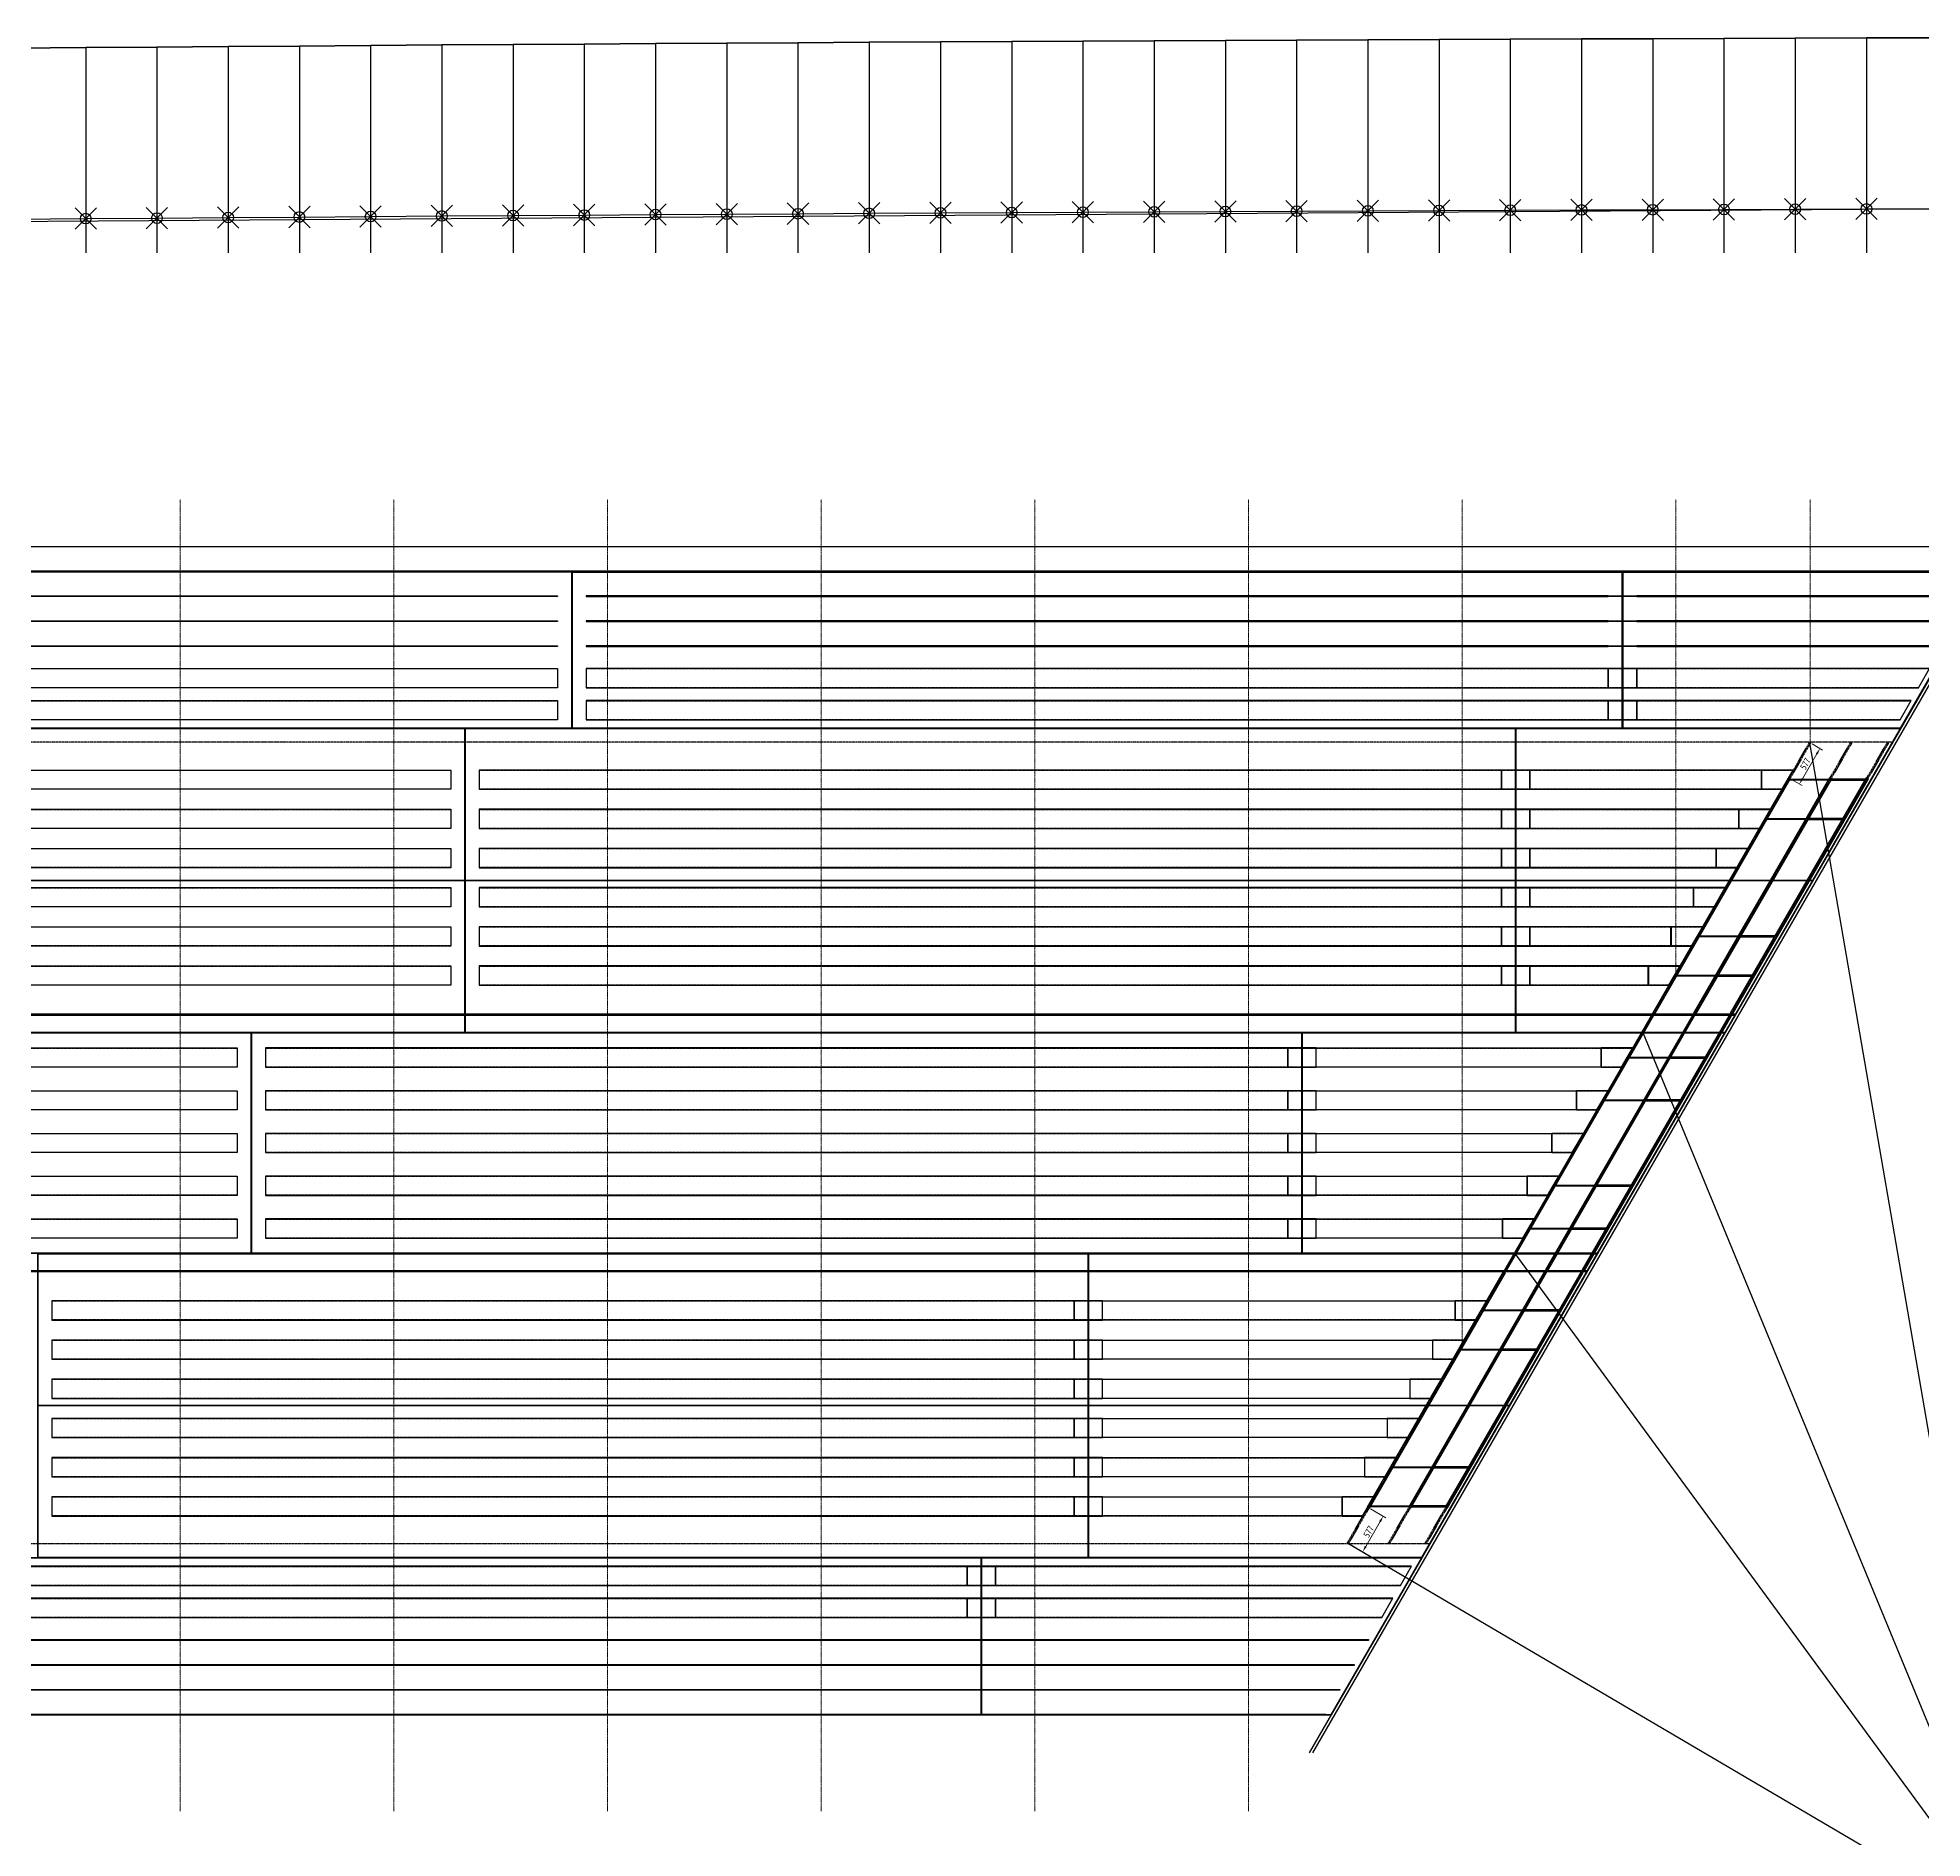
# Model space of a CAD drawing. Extents: x -158665 to 747974, y -1078007 to -307893.
# Drawn here: x 203202 to 229661, y -580287 to -555014 of the extents above; entities that cross this region are included whole.
import ezdxf

# ---------------------------------------------------------------- set-up
doc = ezdxf.new("R2010")
doc.units = 0
doc.header["$LTSCALE"] = 0.02
doc.header["$MEASUREMENT"] = 0
doc.header["$PDMODE"] = 35
doc.header["$PDSIZE"] = 150
for name, pattern in [('CENTER', [2, 1.25, -0.25, 0.25, -0.25]), ('DASHED', [19.05, 12.7, -6.35]), ('DASHED2', [9.525, 6.35, -3.175]), ('PHANTOM', [63.5, 31.75, -6.35, 6.35, -6.35, 6.35, -6.35])]:
    doc.linetypes.add(name, pattern=pattern)
doc.layers.get('0').update_dxf_attribs({"linetype": 'CONTINUOUS'})
doc.layers.get('Defpoints').update_dxf_attribs({"linetype": 'CONTINUOUS'})
doc.layers.add('1', color=1, linetype='CONTINUOUS')
doc.layers.add('横隔板开孔', color=7, linetype='CONTINUOUS')
for name, color, linetype, lineweight in [('1图框轮廓', 7, 'CONTINUOUS', 35), ('3中心线层', 1, 'CENTER', 13), ('4虚线层', 3, 'DASHED', 15)]:
    doc.layers.add(name, color=color, linetype=linetype, lineweight=lineweight)
doc.styles.add('仿宋', font='仿宋_GB2312_1.ttf', dxfattribs={"width": 0.7})
doc.dimstyles.new('样式-35', dxfattribs={"dimscale": 35, "dimtxt": 2.7, "dimasz": 2.5, "dimexe": 1.25, "dimexo": 0.625, "dimtad": 1, "dimdec": 0, "dimdsep": 46, "dimtxsty": '仿宋', "dimcen": 2.5, "dimclrd": 3, "dimclre": 3, "dimclrt": 4, "dimazin": 0, "dimtfac": 1, "dimtdec": 0, "dimtmove": 0, "dimatfit": 3, "dimfxl": 1.25, "dimlwd": 13, "dimlwe": 13, "dimarcsym": 0})

# ---------------------------------------------------------------- blocks, each defined once
blk = doc.blocks.new('*D186')
at = {"color": 3, "lineweight": 13, "ltscale": 3}
for p, q in [((221915, -575664), (222130, -575788)), ((221626, -576164), (221841, -576288))]:
    blk.add_line(p, q, dxfattribs=at)
at = {"color": 3, "linetype": 'ByBlock', "lineweight": 13, "ltscale": 3}
blk.add_line((222048, -575842), (221847, -576191), dxfattribs=at)
at = {"color": 3, "ltscale": 3}
for points in [[(222035, -575835), (222061, -575850), (222092, -575767)], [(221834, -576183), (221859, -576198), (221803, -576267)]]:
    blk.add_solid(points, dxfattribs=at)
at = {"layer": 'Defpoints', "color": 0, "ltscale": 3}
for p in [(221896, -575653), (221607, -576154), (221803, -576267)]:
    blk.add_point(p, dxfattribs=at)
at = {"color": 4, "ltscale": 3, "insert": (221887, -575982), "char_height": 94.5, "attachment_point": 5, "rotation": 59.9996, "style": '仿宋'}
blk.add_mtext('577', dxfattribs=at)
blk = doc.blocks.new('*D187')
at = {"color": 3, "linetype": 'ByBlock', "lineweight": 13, "ltscale": 3}
blk.add_line((227978, -565415), (228179, -565066), dxfattribs=at)
at = {"color": 3, "lineweight": 13, "ltscale": 3}
for p, q in [((228114, -564927), (228261, -565012)), ((227825, -565427), (227972, -565512))]:
    blk.add_line(p, q, dxfattribs=at)
at = {"color": 3, "ltscale": 3}
for points in [[(228167, -565059), (228192, -565074), (228223, -564991)], [(227966, -565407), (227991, -565422), (227934, -565491)]]:
    blk.add_solid(points, dxfattribs=at)
at = {"layer": 'Defpoints', "color": 0, "ltscale": 3}
for p in [(228095, -564917), (228223, -564991), (227806, -565416)]:
    blk.add_point(p, dxfattribs=at)
at = {"color": 4, "ltscale": 3, "insert": (228019, -565206), "char_height": 94.5, "attachment_point": 5, "rotation": 59.9996, "style": '仿宋'}
blk.add_mtext('577', dxfattribs=at)

msp = doc.modelspace()

# ---------------------------------------------------------------- linework, layer by layer
at = {"color": 6, "ltscale": 3}
for p, q in [((134876.2, -562153.5), (230875.9, -562153.5)), ((230829.7, -562153.5), (221054, -579085.6))]:
    msp.add_line(p, q, dxfattribs=at)
at = {"color": 7, "ltscale": 3}
msp.add_line((230875.9, -562153.5), (221100.2, -579085.6), dxfattribs=at)
at = {"color": 7, "linetype": 'PHANTOM', "ltscale": 10}
for p, q in [((229242, -564903.5), (132411, -564903.5)), ((227033.6, -568728.5), (128906.7, -568728.5)), ((224955.2, -572328.5), (125608.5, -572328.5)), ((222746.8, -576153.5), (122104.2, -576153.5))]:
    msp.add_line(p, q, dxfattribs=at)
at = {"color": 200, "ltscale": 10}
for p, q in [((227033.6, -568720.5), (128906.7, -568720.5)), ((227033.6, -568736.5), (128906.7, -568736.5)), ((224955.2, -572320.5), (125608.5, -572320.5)), ((224955.2, -572336.5), (125608.5, -572336.5))]:
    msp.add_line(p, q, dxfattribs=at)
at = {"color": 1, "ltscale": 3}
for p, q in [((225721.4, -568975.5), (225751.4, -568975.5)), ((225721.4, -568978.5), (225751.4, -568978.5)), ((223928.1, -572078.5), (223958.1, -572078.5)), ((223928.1, -572081.5), (223958.1, -572081.5))]:
    msp.add_line(p, q, dxfattribs=at)
at = {"color": 7, "ltscale": 3}
for points in [[(229875.9, -555014.1), (228875.9, -555017.5), (227875.9, -555021), (226875.9, -555024.6), (225875.9, -555028.2), (224875.9, -555032), (223875.9, -555035.8), (222875.9, -555039.9), (221875.9, -555044), (220875.9, -555048.4), (219875.9, -555052.9), (218875.9, -555057.6), (217875.9, -555062.5), (216875.9, -555067.6), (215875.9, -555072.9), (214875.9, -555078.5), (213875.9, -555084.2), (212875.9, -555090.2), (211875.9, -555096.4), (210875.9, -555102.9), (209875.9, -555109.5), (208875.8, -555116.4), (207875.9, -555123.5), (206875.9, -555130.8), (205875.9, -555138.3), (204875.9, -555146), (203875.9, -555153.8), (202875.9, -555161.8)], [(202875.9, -557561.8), (203875.9, -557553.8), (204875.9, -557546), (205875.9, -557538.3), (206875.9, -557530.8), (207875.9, -557523.5), (208875.8, -557516.4), (209875.9, -557509.5), (210875.9, -557502.9), (211875.9, -557496.4), (212875.9, -557490.2), (213875.9, -557484.2), (214875.9, -557478.5), (215875.9, -557472.9), (216875.9, -557467.6), (217875.9, -557462.5), (218875.9, -557457.6), (219875.9, -557452.9), (220875.9, -557448.4), (221875.9, -557444), (222875.9, -557439.9), (223875.9, -557435.8), (224875.9, -557432), (225875.9, -557428.2), (226875.9, -557424.6), (227875.9, -557421), (228875.9, -557417.5), (229875.9, -557414.1)], [(225898.7, -568720.5), (225876.2, -568707.5), (227783.8, -565403.5), (227806.3, -565416.5), (225898.7, -568720.5)], [(226475.9, -568720.5), (226453.4, -568707.5), (228361, -565403.5), (228383.5, -565416.5), (226475.9, -568720.5)], [(226992.1, -568720.5), (226969.6, -568707.5), (228877.1, -565403.5), (228899.7, -565416.5), (226992.1, -568720.5)], [(223820.2, -572320.5), (223797.7, -572307.5), (225859.4, -568736.5), (225881.9, -568749.5), (223820.2, -572320.5)], [(224397.4, -572320.5), (224374.9, -572307.5), (226436.7, -568736.5), (226459.2, -568749.5), (224397.4, -572320.5)], [(224913.6, -572320.5), (224891.1, -572307.5), (226952.8, -568736.5), (226975.3, -568749.5), (224913.6, -572320.5)], [(221895.8, -575653.5), (221873.3, -575640.5), (223780.9, -572336.5), (223803.4, -572349.5), (221895.8, -575653.5)], [(222473.1, -575653.5), (222450.6, -575640.5), (224358.2, -572336.5), (224380.7, -572349.5), (222473.1, -575653.5)], [(222989.2, -575653.5), (222966.7, -575640.5), (224874.3, -572336.5), (224896.8, -572349.5), (222989.2, -575653.5)]]:
    msp.add_lwpolyline(points, dxfattribs=at)
for points in [[(225651.9, -562859.5), (225251.9, -562859.5), (225251.9, -562847.5), (225651.9, -562847.5)], [(225651.9, -563209.5), (225251.9, -563209.5), (225251.9, -563197.5), (225651.9, -563197.5)], [(225651.9, -563559.5), (225251.9, -563559.5), (225251.9, -563547.5), (225651.9, -563547.5)], [(216650.5, -577509.5), (216250.5, -577509.5), (216250.5, -577497.5), (216650.5, -577497.5)], [(216650.5, -577859.5), (216250.5, -577859.5), (216250.5, -577847.5), (216650.5, -577847.5)], [(216650.5, -578209.5), (216250.5, -578209.5), (216250.5, -578197.5), (216650.5, -578197.5)]]:
    msp.add_lwpolyline(points, close=True)
at = {"color": 2}
for points in [[(210501.8, -564138.5), (195651.9, -564138.5), (195651.9, -563868.5), (210501.8, -563868.5)], [(210901.8, -564138.5), (225251.9, -564138.5), (225251.9, -563868.5), (210901.8, -563868.5)], [(225251.9, -564138.5), (225651.9, -564138.5), (225651.9, -563868.5), (225251.9, -563868.5)], [(225651.9, -564138.5), (229607.4, -564138.5), (229763.3, -563868.5), (225651.9, -563868.5)], [(210501.8, -564588.5), (195651.9, -564588.5), (195651.9, -564318.5), (210501.8, -564318.5)], [(210901.8, -564588.5), (225251.9, -564588.5), (225251.9, -564318.5), (210901.8, -564318.5)], [(225251.9, -564588.5), (225651.9, -564588.5), (225651.9, -564318.5), (225251.9, -564318.5)], [(225651.9, -564588.5), (229347.6, -564588.5), (229503.5, -564318.5), (225651.9, -564318.5)], [(209001.8, -565563.5), (194652, -565563.5), (194652, -565293.5), (209001.8, -565293.5)], [(209401.8, -565563.5), (223752, -565563.5), (223752, -565293.5), (209401.8, -565293.5)], [(223752, -565563.5), (224152, -565563.5), (224152, -565293.5), (223752, -565293.5)], [(224152, -565563.5), (227400.6, -565563.5), (227400.6, -565293.5), (224152, -565293.5)], [(227402.6, -565563.5), (227691.3, -565563.5), (227847.2, -565293.5), (227402.6, -565293.5)], [(209001.8, -566113.5), (194652, -566113.5), (194652, -565843.5), (209001.8, -565843.5)], [(209401.8, -566113.5), (223752, -566113.5), (223752, -565843.5), (209401.8, -565843.5)], [(223752, -566113.5), (224152, -566113.5), (224152, -565843.5), (223752, -565843.5)], [(224152, -566113.5), (227083, -566113.5), (227083, -565843.5), (224152, -565843.5)], [(227085, -566113.5), (227373.8, -566113.5), (227529.7, -565843.5), (227085, -565843.5)], [(209001.8, -566663.5), (194652, -566663.5), (194652, -566393.5), (209001.8, -566393.5)], [(209401.8, -566663.5), (223752, -566663.5), (223752, -566393.5), (209401.8, -566393.5)], [(223752, -566663.5), (224152, -566663.5), (224152, -566393.5), (223752, -566393.5)], [(224152, -566663.5), (226765.5, -566663.5), (226765.5, -566393.5), (224152, -566393.5)], [(226767.5, -566663.5), (227056.2, -566663.5), (227212.1, -566393.5), (226767.5, -566393.5)], [(209001.8, -567213.5), (194652, -567213.5), (194652, -566943.5), (209001.8, -566943.5)], [(209401.8, -567213.5), (223752, -567213.5), (223752, -566943.5), (209401.8, -566943.5)], [(223752, -567213.5), (224152, -567213.5), (224152, -566943.5), (223752, -566943.5)], [(224152, -567213.5), (226448, -567213.5), (226448, -566943.5), (224152, -566943.5)], [(226450, -567213.5), (226738.7, -567213.5), (226894.6, -566943.5), (226450, -566943.5)], [(209001.8, -567763.5), (194652, -567763.5), (194652, -567493.5), (209001.8, -567493.5)], [(209401.8, -567763.5), (223752, -567763.5), (223752, -567493.5), (209401.8, -567493.5)], [(223752, -567763.5), (224152, -567763.5), (224152, -567493.5), (223752, -567493.5)], [(224152, -567763.5), (226130.4, -567763.5), (226130.4, -567493.5), (224152, -567493.5)], [(226132.4, -567763.5), (226421.2, -567763.5), (226577, -567493.5), (226132.4, -567493.5)], [(209001.8, -568313.5), (194652, -568313.5), (194652, -568043.5), (209001.8, -568043.5)], [(209401.8, -568313.5), (223752, -568313.5), (223752, -568043.5), (209401.8, -568043.5)], [(223752, -568313.5), (224152, -568313.5), (224152, -568043.5), (223752, -568043.5)], [(224152, -568313.5), (225812.8, -568313.5), (225812.8, -568043.5), (224152, -568043.5)], [(225814.8, -568313.5), (226103.6, -568313.5), (226259.5, -568043.5), (225814.8, -568043.5)], [(206001.8, -569463.5), (191651.8, -569463.5), (191651.8, -569193.5), (206001.8, -569193.5)], [(206401.8, -569463.5), (220751.8, -569463.5), (220751.8, -569193.5), (206401.8, -569193.5)], [(220751.8, -569463.5), (221151.8, -569463.5), (221151.8, -569193.5), (220751.8, -569193.5)], [(225148.9, -569463.5), (221151.8, -569463.5), (221151.8, -569193.5), (225148.9, -569193.5)], [(225150.9, -569463.5), (225439.7, -569463.5), (225595.5, -569193.5), (225150.9, -569193.5)], [(206001.8, -570063.5), (191651.8, -570063.5), (191651.8, -569793.5), (206001.8, -569793.5)], [(206401.8, -570063.5), (220751.8, -570063.5), (220751.8, -569793.5), (206401.8, -569793.5)], [(220751.8, -570063.5), (221151.8, -570063.5), (221151.8, -569793.5), (220751.8, -569793.5)], [(224802.5, -570063.5), (221151.8, -570063.5), (221151.8, -569793.5), (224802.5, -569793.5)], [(224804.5, -570063.5), (225093.2, -570063.5), (225249.1, -569793.5), (224804.5, -569793.5)], [(206001.8, -570663.5), (191651.8, -570663.5), (191651.8, -570393.5), (206001.8, -570393.5)], [(206401.8, -570663.5), (220751.8, -570663.5), (220751.8, -570393.5), (206401.8, -570393.5)], [(220751.8, -570663.5), (221151.8, -570663.5), (221151.8, -570393.5), (220751.8, -570393.5)], [(224456, -570663.5), (221151.8, -570663.5), (221151.8, -570393.5), (224456, -570393.5)], [(224458, -570663.5), (224746.8, -570663.5), (224902.7, -570393.5), (224458, -570393.5)], [(206001.8, -571263.5), (191651.8, -571263.5), (191651.8, -570993.5), (206001.8, -570993.5)], [(206401.8, -571263.5), (220751.8, -571263.5), (220751.8, -570993.5), (206401.8, -570993.5)], [(220751.8, -571263.5), (221151.8, -571263.5), (221151.8, -570993.5), (220751.8, -570993.5)], [(224109.7, -571263.5), (221151.8, -571263.5), (221151.8, -570993.5), (224109.7, -570993.5)], [(224111.7, -571263.5), (224400.4, -571263.5), (224556.3, -570993.5), (224111.7, -570993.5)], [(206001.8, -571863.5), (191651.8, -571863.5), (191651.8, -571593.5), (206001.8, -571593.5)], [(206401.8, -571863.5), (220751.8, -571863.5), (220751.8, -571593.5), (206401.8, -571593.5)], [(220751.8, -571863.5), (221151.8, -571863.5), (221151.8, -571593.5), (220751.8, -571593.5)], [(223763.2, -571863.5), (221151.8, -571863.5), (221151.8, -571593.5), (223763.2, -571593.5)], [(223765.2, -571863.5), (224054, -571863.5), (224209.8, -571593.5), (223765.2, -571593.5)], [(203401.8, -573013.5), (217751.5, -573013.5), (217751.5, -572743.5), (203401.8, -572743.5)], [(217751.5, -573013.5), (218151.5, -573013.5), (218151.5, -572743.5), (217751.5, -572743.5)], [(223099.3, -573013.5), (218151.5, -573013.5), (218151.5, -572743.5), (223099.3, -572743.5)], [(223101.3, -573013.5), (223390, -573013.5), (223545.9, -572743.5), (223101.3, -572743.5)], [(203401.7, -573563.5), (217751.4, -573563.5), (217751.4, -573293.5), (203401.7, -573293.5)], [(217751.6, -573563.5), (218151.6, -573563.5), (218151.6, -573293.5), (217751.6, -573293.5)], [(222781.7, -573563.5), (218151.6, -573563.5), (218151.6, -573293.5), (222781.7, -573293.5)], [(222783.7, -573563.5), (223072.4, -573563.5), (223228.3, -573293.5), (222783.7, -573293.5)], [(203401.8, -574113.5), (217751.5, -574113.5), (217751.5, -573843.5), (203401.8, -573843.5)], [(217751.6, -574113.5), (218151.6, -574113.5), (218151.6, -573843.5), (217751.6, -573843.5)], [(222464.2, -574113.5), (218151.6, -574113.5), (218151.6, -573843.5), (222464.2, -573843.5)], [(222466.2, -574113.5), (222754.9, -574113.5), (222910.8, -573843.5), (222466.2, -573843.5)], [(203401.7, -574663.5), (217751.4, -574663.5), (217751.4, -574393.5), (203401.7, -574393.5)], [(217751.6, -574663.5), (218151.6, -574663.5), (218151.6, -574393.5), (217751.6, -574393.5)], [(222146.7, -574663.5), (218151.6, -574663.5), (218151.6, -574393.5), (222146.7, -574393.5)], [(222148.7, -574663.5), (222437.4, -574663.5), (222593.3, -574393.5), (222148.7, -574393.5)], [(203401.7, -575213.5), (217751.5, -575213.5), (217751.5, -574943.5), (203401.7, -574943.5)], [(217751.6, -575213.5), (218151.6, -575213.5), (218151.6, -574943.5), (217751.6, -574943.5)], [(221829.2, -575213.5), (218151.6, -575213.5), (218151.6, -574943.5), (221829.2, -574943.5)], [(221831.2, -575213.5), (222119.9, -575213.5), (222275.8, -574943.5), (221831.2, -574943.5)], [(203401.7, -575763.5), (217751.5, -575763.5), (217751.5, -575493.5), (203401.7, -575493.5)], [(217751.6, -575763.5), (218151.6, -575763.5), (218151.6, -575493.5), (217751.6, -575493.5)], [(221511.5, -575763.5), (218151.6, -575763.5), (218151.6, -575493.5), (221511.5, -575493.5)], [(221513.5, -575763.5), (221802.2, -575763.5), (221958.1, -575493.5), (221513.5, -575493.5)], [(201901.8, -576738.5), (216250.5, -576738.5), (216250.5, -576468.5), (201901.8, -576468.5)], [(216250.5, -576738.5), (216650.5, -576738.5), (216650.5, -576468.5), (216250.5, -576468.5)], [(216650.5, -576738.5), (222332.8, -576738.5), (222488.7, -576468.5), (216650.5, -576468.5)], [(201901.8, -577188.5), (216250.5, -577188.5), (216250.5, -576918.5), (201901.8, -576918.5)], [(216250.5, -577188.5), (216650.5, -577188.5), (216650.5, -576918.5), (216250.5, -576918.5)], [(216650.5, -577188.5), (222073, -577188.5), (222228.9, -576918.5), (216650.5, -576918.5)]]:
    msp.add_lwpolyline(points, close=True, dxfattribs=at)
at = {"layer": '1', "color": 8}
for p, q in [((210875.9, -555102.9), (210875.9, -558033.1)), ((211875.9, -555096.4), (211875.9, -558033.1)), ((212875.9, -555090.2), (212875.9, -558033.1)), ((213875.9, -555084.2), (213875.9, -558033.1)), ((214875.9, -555078.5), (214875.9, -558033.1)), ((215875.9, -555072.9), (215875.9, -558033.1)), ((216875.9, -555067.6), (216875.9, -558033.1)), ((218875.9, -555057.6), (218875.9, -558033.1)), ((219875.9, -555052.9), (219875.9, -558033.1)), ((220875.9, -555048.4), (220875.9, -558033.1)), ((221875.9, -555044), (221875.9, -558033.1)), ((222875.9, -555039.9), (222875.9, -558033.1)), ((223875.9, -555035.8), (223875.9, -558033.1)), ((224875.9, -555032), (224875.9, -558033.1)), ((225875.9, -555028.2), (225875.9, -558033.1)), ((226875.9, -555024.6), (226875.9, -558033.1)), ((227875.9, -555021), (227875.9, -558033.1)), ((228875.9, -555017.5), (228875.9, -558033.1)), ((203875.9, -555153.8), (203875.9, -558033.1)), ((204875.9, -555146), (204875.9, -558033.1)), ((205875.9, -555138.3), (205875.9, -558033.1)), ((206875.9, -555130.8), (206875.9, -558033.1)), ((207875.9, -555123.5), (207875.9, -558033.1)), ((208875.9, -555116.4), (208875.9, -558033.1)), ((209875.9, -555109.5), (209875.9, -558033.1))]:
    msp.add_line(p, q, dxfattribs=at)
at = {"layer": '1', "color": 3}
msp.add_line((217875.9, -555062.5), (217875.9, -558033.1), dxfattribs=at)
at = {"layer": '1'}
msp.add_line((134875.9, -558033.1), (234875.9, -557383.1), dxfattribs=at)
at = {"layer": '1', "color": 181}
for points in [[(202875.9, -555161.8), (203875.9, -555153.8), (204875.9, -555146), (205875.9, -555138.3), (206875.9, -555130.8), (207875.9, -555123.5), (208875.8, -555116.4), (209875.9, -555109.5), (210875.9, -555102.9), (211875.9, -555096.4), (212875.9, -555090.2), (213875.9, -555084.2), (214875.9, -555078.5), (215875.9, -555072.9), (216875.9, -555067.6), (217875.9, -555062.5), (218875.9, -555057.6), (219875.9, -555052.9), (220875.9, -555048.4), (221875.9, -555044), (222875.9, -555039.9), (223875.9, -555035.8), (224875.9, -555032), (225875.9, -555028.2), (226875.9, -555024.6), (227875.9, -555021), (228875.9, -555017.5), (229875.9, -555014.1)], [(202875.9, -557561.8), (203875.9, -557553.8), (204875.9, -557546), (205875.9, -557538.3), (206875.9, -557530.8), (207875.9, -557523.5), (208875.8, -557516.4), (209875.9, -557509.5), (210875.9, -557502.9), (211875.9, -557496.4), (212875.9, -557490.2), (213875.9, -557484.2), (214875.9, -557478.5), (215875.9, -557472.9), (216875.9, -557467.6), (217875.9, -557462.5), (218875.9, -557457.6), (219875.9, -557452.9), (220875.9, -557448.4), (221875.9, -557444), (222875.9, -557439.9), (223875.9, -557435.8), (224875.9, -557432), (225875.9, -557428.2), (226875.9, -557424.6), (227875.9, -557421), (228875.9, -557417.5), (229875.9, -557414.1)]]:
    msp.add_lwpolyline(points, dxfattribs=at)
at = {"layer": '1', "color": 4}
for points in [[(195451.9, -562513.5), (195451.9, -562503.5), (210701.8, -562503.5), (210701.8, -562513.5)], [(225451.9, -562513.5), (225451.9, -562503.5), (210701.8, -562503.5), (210701.8, -562513.5)], [(230545.6, -562513.5), (230545.6, -562503.5), (225451.9, -562503.5), (225451.9, -562513.5)], [(210501.8, -562847.5), (210501.8, -562859.5), (195651.9, -562859.5), (195651.9, -562847.5)], [(210901.8, -562847.5), (210901.8, -562859.5), (225251.9, -562859.5), (225251.9, -562847.5)], [(225651.9, -562847.5), (225651.9, -562859.5), (230345.9, -562859.5), (230345.9, -562847.5)], [(210501.8, -563197.5), (210501.8, -563209.5), (195651.9, -563209.5), (195651.9, -563197.5)], [(210901.8, -563197.5), (210901.8, -563209.5), (225251.9, -563209.5), (225251.9, -563197.5)], [(225651.9, -563197.5), (225651.9, -563209.5), (230143.8, -563209.5), (230143.8, -563197.5)], [(210501.8, -563547.5), (210501.8, -563559.5), (195651.9, -563559.5), (195651.9, -563547.5)], [(210901.8, -563547.5), (210901.8, -563559.5), (225251.9, -563559.5), (225251.9, -563547.5)], [(225651.9, -563547.5), (225651.9, -563559.5), (229941.7, -563559.5), (229941.7, -563547.5)], [(228342.5, -565421.5), (228342.5, -565435.5), (227803.3, -565435.5), (227803.3, -565421.5)], [(228380.6, -565421.5), (228380.6, -565435.5), (228858.6, -565435.5), (228858.6, -565421.5)], [(228024.9, -565971.5), (228024.9, -565985.5), (227485.8, -565985.5), (227485.8, -565971.5)], [(228063, -565971.5), (228063, -565985.5), (228541.1, -565985.5), (228541.1, -565971.5)], [(227072.3, -567621.5), (227072.3, -567635.5), (226533.1, -567635.5), (226533.1, -567621.5)], [(227110.4, -567621.5), (227110.4, -567635.5), (227588.4, -567635.5), (227588.4, -567621.5)], [(226754.7, -568171.5), (226754.7, -568185.5), (226215.6, -568185.5), (226215.6, -568171.5)], [(226792.8, -568171.5), (226792.8, -568185.5), (227270.9, -568185.5), (227270.9, -568171.5)], [(226090.8, -569321.5), (226090.8, -569335.5), (225551.6, -569335.5), (225551.6, -569321.5)], [(226128.9, -569321.5), (226128.9, -569335.5), (226606.9, -569335.5), (226606.9, -569321.5)], [(225744.3, -569921.5), (225744.3, -569935.5), (225205.2, -569935.5), (225205.2, -569921.5)], [(225782.4, -569921.5), (225782.4, -569935.5), (226260.5, -569935.5), (226260.5, -569921.5)], [(225051.5, -571121.5), (225051.5, -571135.5), (224512.4, -571135.5), (224512.4, -571121.5)], [(225089.6, -571121.5), (225089.6, -571135.5), (225567.7, -571135.5), (225567.7, -571121.5)], [(224705.1, -571721.5), (224705.1, -571735.5), (224166, -571735.5), (224166, -571721.5)], [(224743.2, -571721.5), (224743.2, -571735.5), (225221.2, -571735.5), (225221.2, -571721.5)], [(224041.1, -572871.5), (224041.1, -572885.5), (223502, -572885.5), (223502, -572871.5)], [(224079.2, -572871.5), (224079.2, -572885.5), (224557.3, -572885.5), (224557.3, -572871.5)], [(223723.6, -573421.5), (223723.6, -573435.5), (223184.4, -573435.5), (223184.4, -573421.5)], [(223761.7, -573421.5), (223761.7, -573435.5), (224239.7, -573435.5), (224239.7, -573421.5)], [(222770.9, -575071.5), (222770.9, -575085.5), (222231.8, -575085.5), (222231.8, -575071.5)], [(222809, -575071.5), (222809, -575085.5), (223287.1, -575085.5), (223287.1, -575071.5)], [(222453.4, -575621.5), (222453.4, -575635.5), (221914.3, -575635.5), (221914.3, -575621.5)], [(222491.5, -575621.5), (222491.5, -575635.5), (222969.5, -575635.5), (222969.5, -575621.5)], [(216250.5, -577497.5), (216250.5, -577509.5), (201901.8, -577509.5), (201901.8, -577497.5)], [(221887.7, -577497.5), (221887.7, -577509.5), (216650.5, -577509.5), (216650.5, -577497.5)], [(201901.8, -577859.5), (201901.8, -577847.5), (216250.5, -577847.5), (216250.5, -577859.5)], [(216650.5, -577859.5), (216650.5, -577847.5), (221685.6, -577847.5), (221685.6, -577859.5)], [(216250.5, -578197.5), (216250.5, -578209.5), (201901.8, -578209.5), (201901.8, -578197.5)], [(221483.6, -578197.5), (221483.6, -578209.5), (216650.5, -578209.5), (216650.5, -578197.5)], [(216450.5, -578543.5), (216450.5, -578553.5), (201701.8, -578553.5), (201701.8, -578543.5)], [(221284.9, -578543.5), (221284.9, -578553.5), (216450.5, -578553.5), (216450.5, -578543.5)]]:
    msp.add_lwpolyline(points, close=True, dxfattribs=at)
at = {"layer": '1', "color": 25}
for p in [(203875.9, -557553.8), (204875.9, -557546), (205875.9, -557538.3), (206875.9, -557530.8), (207875.9, -557523.5), (208875.8, -557516.4), (209875.9, -557509.5), (210875.9, -557502.9), (211875.9, -557496.4), (212875.9, -557490.2), (213875.9, -557484.2), (214875.9, -557478.5), (215875.9, -557472.9), (216875.9, -557467.6), (217875.9, -557462.5), (218875.9, -557457.6), (219875.9, -557452.9), (220875.9, -557448.4), (221875.9, -557444), (222875.9, -557439.9), (223875.9, -557435.8), (224875.9, -557432), (225875.9, -557428.2), (226875.9, -557424.6), (227875.9, -557421), (228875.9, -557417.5)]:
    msp.add_point(p, dxfattribs=at)
at = {"layer": '1图框轮廓', "color": 1}
for points in [[(210698.8, -564705.5), (195454.9, -564705.5), (195454.9, -562503.5), (210698.8, -562503.5)], [(210704.8, -562503.5), (225448.9, -562503.5), (225448.9, -564705.5), (210704.8, -564705.5)], [(225454.9, -564705.5), (229356.3, -564705.5), (230627.6, -562503.5), (225454.9, -562503.5)], [(209198.8, -566843.5), (194455, -566843.5), (194455, -564711.5), (209198.8, -564711.5)], [(223949, -564711.5), (209204.8, -564711.5), (209204.8, -566843.5), (223949, -566843.5)], [(229352.8, -564711.5), (223955, -564711.5), (223955, -566843.5), (228121.9, -566843.5)], [(209198.8, -566843.5), (194455, -566843.5), (194455, -568975.5), (209198.8, -568975.5)], [(223949, -568975.5), (209204.8, -568975.5), (209204.8, -566843.5), (223949, -566843.5)], [(223955, -568975.5), (226891, -568975.5), (228121.9, -566843.5), (223955, -566843.5)], [(191454.8, -572075.5), (206198.8, -572075.5), (206198.8, -568981.5), (191454.8, -568981.5)], [(206204.8, -568981.5), (220948.8, -568981.5), (220948.8, -572075.5), (206204.8, -572075.5)], [(220954.8, -572075.5), (225101.2, -572075.5), (226887.6, -568981.5), (220954.8, -568981.5)], [(217948.5, -574213.5), (203204.8, -574213.5), (203204.8, -572081.5), (217948.5, -572081.5)], [(225097.8, -572081.5), (217954.5, -572081.5), (217954.5, -574213.5), (223866.9, -574213.5)], [(217948.5, -574213.5), (203204.8, -574213.5), (203204.8, -576345.5), (217948.5, -576345.5)], [(223866.9, -574213.5), (217954.5, -574213.5), (217954.5, -576345.5), (222635.9, -576345.5)], [(201704.8, -576351.5), (216447.5, -576351.5), (216447.5, -578553.5), (201704.8, -578553.5)], [(222632.5, -576351.5), (216453.5, -576351.5), (216453.5, -578553.5), (221361.2, -578553.5)]]:
    msp.add_lwpolyline(points, close=True, dxfattribs=at)
at = {"layer": '3中心线层', "color": 8, "linetype": 'CENTER'}
for points in [[(205201.5, -561496.3), (205201.5, -579905.9)], [(208201.5, -561496.3), (208201.5, -579905.9)], [(211201.5, -561496.3), (211201.5, -579905.9)], [(214201.5, -561496.3), (214201.5, -579905.9)], [(217201.5, -561496.3), (217201.5, -579905.9)], [(220201.5, -561496.3), (220201.5, -579905.9)], [(223201.5, -561496.3), (223201.5, -573365.9)], [(226201.5, -561496.3), (226201.5, -568169.8)], [(228087.3, -561496.1), (228087.3, -564903.5)], [(221607.1, -576153.5), (221584.6, -576140.5), (228072.4, -564903.5), (228094.9, -564916.5), (221607.1, -576153.5)], [(222184.3, -576153.5), (222161.8, -576140.5), (228649.6, -564903.5), (228672.1, -564916.5), (222184.3, -576153.5)], [(222700.5, -576153.5), (222678, -576140.5), (229165.8, -564903.5), (229188.3, -564916.5), (222700.5, -576153.5)]]:
    msp.add_lwpolyline(points, dxfattribs=at)
at = {"layer": '3中心线层', "color": 1, "linetype": 'CENTER', "ltscale": 10}
for points in [[(228087.4, -564903.5), (221592.1, -576153.5)], [(228664.6, -564903.5), (222169.3, -576153.5)], [(229184.5, -564897), (222689.2, -576147)]]:
    msp.add_lwpolyline(points, dxfattribs=at)
at = {"layer": '4虚线层', "color": 4, "linetype": 'DASHED2', "ltscale": 20}
for p, q in [((195651.9, -563874.6), (210501.8, -563874.6)), ((225251.9, -563874.6), (210901.8, -563874.6)), ((225651.9, -563874.6), (225251.9, -563874.6)), ((229759.8, -563874.6), (225651.9, -563874.6)), ((195651.9, -564132.4), (210501.8, -564132.4)), ((195651.9, -564324.6), (210501.8, -564324.6)), ((225251.9, -564132.4), (210901.8, -564132.4)), ((225251.9, -564324.6), (210901.8, -564324.6)), ((225651.9, -564132.4), (225251.9, -564132.4)), ((225651.9, -564324.6), (225251.9, -564324.6)), ((229611, -564132.4), (225651.9, -564132.4)), ((229500, -564324.6), (225651.9, -564324.6)), ((195651.9, -564582.4), (210501.8, -564582.4)), ((225251.9, -564582.4), (210901.8, -564582.4)), ((225651.9, -564582.4), (225251.9, -564582.4)), ((229351.2, -564582.4), (225651.9, -564582.4)), ((194652, -565299.6), (209001.8, -565299.6)), ((223752, -565299.6), (209401.8, -565299.6)), ((224152, -565299.6), (223752, -565299.6)), ((227400.6, -565299.6), (224152, -565299.6)), ((227843.7, -565299.6), (227402.6, -565299.6)), ((194652, -565557.4), (209001.8, -565557.4)), ((223752, -565557.4), (209401.8, -565557.4)), ((224152, -565557.4), (223752, -565557.4)), ((227400.6, -565557.4), (224152, -565557.4)), ((227694.9, -565557.4), (227402.6, -565557.4)), ((194652, -565849.6), (209001.8, -565849.6)), ((223752, -565849.6), (209401.8, -565849.6)), ((224152, -565849.6), (223752, -565849.6)), ((227083, -565849.6), (224152, -565849.6)), ((227526.1, -565849.6), (227085, -565849.6)), ((194652, -566107.4), (209001.8, -566107.4)), ((223752, -566107.4), (209401.8, -566107.4)), ((224152, -566107.4), (223752, -566107.4)), ((227083, -566107.4), (224152, -566107.4)), ((227377.3, -566107.4), (227085, -566107.4)), ((194652, -566399.6), (209001.8, -566399.6)), ((223752, -566399.6), (209401.8, -566399.6)), ((224152, -566399.6), (223752, -566399.6)), ((226765.5, -566399.6), (224152, -566399.6)), ((227208.6, -566399.6), (226767.5, -566399.6)), ((194652, -566657.4), (209001.8, -566657.4)), ((223752, -566657.4), (209401.8, -566657.4)), ((224152, -566657.4), (223752, -566657.4)), ((226765.5, -566657.4), (224152, -566657.4)), ((227059.8, -566657.4), (226767.5, -566657.4)), ((194652, -566949.6), (209001.8, -566949.6)), ((223752, -566949.6), (209401.8, -566949.6)), ((224152, -566949.6), (223752, -566949.6)), ((226448, -566949.6), (224152, -566949.6)), ((226891, -566949.6), (226450, -566949.6)), ((194652, -567207.4), (209001.8, -567207.4)), ((223752, -567207.4), (209401.8, -567207.4)), ((224152, -567207.4), (223752, -567207.4)), ((226448, -567207.4), (224152, -567207.4)), ((226742.2, -567207.4), (226450, -567207.4)), ((194652, -567499.6), (209001.8, -567499.6)), ((223752, -567499.6), (209401.8, -567499.6)), ((224152, -567499.6), (223752, -567499.6)), ((226130.4, -567499.6), (224152, -567499.6)), ((226573.5, -567499.6), (226132.4, -567499.6)), ((194652, -567757.4), (209001.8, -567757.4)), ((223752, -567757.4), (209401.8, -567757.4)), ((224152, -567757.4), (223752, -567757.4)), ((226130.4, -567757.4), (224152, -567757.4)), ((226424.7, -567757.4), (226132.4, -567757.4)), ((194652, -568049.6), (209001.8, -568049.6)), ((223752, -568049.6), (209401.8, -568049.6)), ((224152, -568049.6), (223752, -568049.6)), ((225812.8, -568049.6), (224152, -568049.6)), ((226255.9, -568049.6), (225814.8, -568049.6)), ((194652, -568307.4), (209001.8, -568307.4)), ((223752, -568307.4), (209401.8, -568307.4)), ((224152, -568307.4), (223752, -568307.4)), ((225812.8, -568307.4), (224152, -568307.4)), ((226107.1, -568307.4), (225814.8, -568307.4)), ((191651.8, -569199.6), (206001.8, -569199.6)), ((220751.8, -569199.6), (206401.8, -569199.6)), ((221151.8, -569199.6), (220751.8, -569199.6)), ((221151.8, -569199.6), (225148.9, -569199.6)), ((225592, -569199.6), (225150.9, -569199.6)), ((191651.8, -569457.4), (206001.8, -569457.4)), ((220751.8, -569457.4), (206401.8, -569457.4)), ((221151.8, -569457.4), (220751.8, -569457.4)), ((221151.8, -569457.4), (225148.9, -569457.4)), ((225443.2, -569457.4), (225150.9, -569457.4)), ((191651.8, -569799.6), (206001.8, -569799.6)), ((220751.8, -569799.6), (206401.8, -569799.6)), ((221151.8, -569799.6), (220751.8, -569799.6)), ((221151.8, -569799.6), (224802.5, -569799.6)), ((225245.6, -569799.6), (224804.5, -569799.6)), ((191651.8, -570057.4), (206001.8, -570057.4)), ((220751.8, -570057.4), (206401.8, -570057.4)), ((221151.8, -570057.4), (220751.8, -570057.4)), ((221151.8, -570057.4), (224802.5, -570057.4)), ((225096.8, -570057.4), (224804.5, -570057.4)), ((191651.8, -570399.6), (206001.8, -570399.6)), ((220751.8, -570399.6), (206401.8, -570399.6)), ((221151.8, -570399.6), (220751.8, -570399.6)), ((221151.8, -570399.6), (224456, -570399.6)), ((224899.1, -570399.6), (224458, -570399.6)), ((191651.8, -570657.4), (206001.8, -570657.4)), ((220751.8, -570657.4), (206401.8, -570657.4)), ((221151.8, -570657.4), (220751.8, -570657.4)), ((221151.8, -570657.4), (224456, -570657.4)), ((224750.3, -570657.4), (224458, -570657.4)), ((191651.8, -570999.6), (206001.8, -570999.6)), ((220751.8, -570999.6), (206401.8, -570999.6)), ((221151.8, -570999.6), (220751.8, -570999.6)), ((221151.8, -570999.6), (224109.7, -570999.6)), ((224552.8, -570999.6), (224111.7, -570999.6)), ((191651.8, -571257.4), (206001.8, -571257.4)), ((220751.8, -571257.4), (206401.8, -571257.4)), ((221151.8, -571257.4), (220751.8, -571257.4)), ((221151.8, -571257.4), (224109.7, -571257.4)), ((224404, -571257.4), (224111.7, -571257.4)), ((191651.8, -571599.6), (206001.8, -571599.6)), ((220751.8, -571599.6), (206401.8, -571599.6)), ((221151.8, -571599.6), (220751.8, -571599.6)), ((221151.8, -571599.6), (223763.2, -571599.6)), ((224206.3, -571599.6), (223765.2, -571599.6)), ((191651.8, -571857.4), (206001.8, -571857.4)), ((220751.8, -571857.4), (206401.8, -571857.4)), ((221151.8, -571857.4), (220751.8, -571857.4)), ((221151.8, -571857.4), (223763.2, -571857.4)), ((224057.5, -571857.4), (223765.2, -571857.4)), ((217751.5, -572749.6), (203401.8, -572749.6)), ((218151.5, -572749.6), (217751.5, -572749.6)), ((218151.5, -572749.6), (223099.3, -572749.6)), ((223542.3, -572749.6), (223101.3, -572749.6)), ((217751.5, -573007.4), (203401.8, -573007.4)), ((218151.5, -573007.4), (217751.5, -573007.4)), ((218151.5, -573007.4), (223099.3, -573007.4)), ((223393.5, -573007.4), (223101.3, -573007.4)), ((217751.4, -573299.6), (203401.7, -573299.6)), ((218151.6, -573299.6), (217751.6, -573299.6)), ((218151.6, -573299.6), (222781.7, -573299.6)), ((223224.8, -573299.6), (222783.7, -573299.6)), ((217751.4, -573557.4), (203401.7, -573557.4)), ((218151.6, -573557.4), (217751.6, -573557.4)), ((218151.6, -573557.4), (222781.7, -573557.4)), ((223076, -573557.4), (222783.7, -573557.4)), ((217751.5, -573849.6), (203401.8, -573849.6)), ((218151.6, -573849.6), (217751.6, -573849.6)), ((218151.6, -573849.6), (222464.2, -573849.6)), ((222907.2, -573849.6), (222466.2, -573849.6)), ((217751.5, -574107.4), (203401.8, -574107.4)), ((218151.6, -574107.4), (217751.6, -574107.4)), ((218151.6, -574107.4), (222464.2, -574107.4)), ((222758.4, -574107.4), (222466.2, -574107.4)), ((217751.4, -574399.6), (203401.7, -574399.6)), ((218151.6, -574399.6), (217751.6, -574399.6)), ((218151.6, -574399.6), (222146.7, -574399.6)), ((222589.8, -574399.6), (222148.7, -574399.6)), ((217751.4, -574657.4), (203401.7, -574657.4)), ((218151.6, -574657.4), (217751.6, -574657.4)), ((218151.6, -574657.4), (222146.7, -574657.4)), ((222441, -574657.4), (222148.7, -574657.4)), ((217751.5, -574949.6), (203401.7, -574949.6)), ((217751.5, -575207.4), (203401.7, -575207.4)), ((218151.6, -574949.6), (217751.6, -574949.6)), ((218151.6, -575207.4), (217751.6, -575207.4)), ((218151.6, -574949.6), (221829.2, -574949.6)), ((218151.6, -575207.4), (221829.2, -575207.4)), ((222272.2, -574949.6), (221831.2, -574949.6)), ((222123.4, -575207.4), (221831.2, -575207.4)), ((217751.5, -575499.6), (203401.7, -575499.6)), ((218151.6, -575499.6), (217751.6, -575499.6)), ((218151.6, -575499.6), (221511.5, -575499.6)), ((221954.6, -575499.6), (221513.5, -575499.6)), ((217751.5, -575757.4), (203401.7, -575757.4)), ((218151.6, -575757.4), (217751.6, -575757.4)), ((218151.6, -575757.4), (221511.5, -575757.4)), ((221805.8, -575757.4), (221513.5, -575757.4)), ((216250.5, -576474.6), (201901.8, -576474.6)), ((216650.5, -576474.6), (216250.5, -576474.6)), ((222485.2, -576474.6), (216650.5, -576474.6)), ((216250.5, -576732.4), (201901.8, -576732.4)), ((216650.5, -576732.4), (216250.5, -576732.4)), ((222336.4, -576732.4), (216650.5, -576732.4)), ((216250.5, -576924.6), (201901.8, -576924.6)), ((216650.5, -576924.6), (216250.5, -576924.6)), ((222225.4, -576924.6), (216650.5, -576924.6)), ((216250.5, -577182.4), (201901.8, -577182.4)), ((216650.5, -577182.4), (216250.5, -577182.4)), ((222076.6, -577182.4), (216650.5, -577182.4))]:
    msp.add_line(p, q, dxfattribs=at)
at = {"layer": '横隔板开孔', "color": 1, "ltscale": 3}
for p, q in [((230964.7, -581650), (228083.6, -564910)), ((225734.7, -568978.5), (230964.7, -581650)), ((230964.7, -581650), (223944.8, -572078.5))]:
    msp.add_line(p, q, dxfattribs=at)
msp.add_lwpolyline([(221595.8, -576147), (230964.7, -581650)], dxfattribs=at)

# ---------------------------------------------------------------- dimensions: what is measured, and where the dimension line sits
at = {"color": 7, "ltscale": 3}
for p1, p2, distance, picture, middle in [((227806.3, -565416.5), (228094.9, -564916.5), -148.1, '*D187', (228019, -565206)), ((221895.8, -575653.5), (221607.1, -576153.5), 226.1, '*D186', (221887.4, -575982))]:
    dim = msp.add_aligned_dim(p1=p1, p2=p2, distance=distance, dimstyle='样式-35', dxfattribs=at)
    dim.commit()
    dim.dimension.update_dxf_attribs({"geometry": picture, "text_midpoint": middle})

doc.saveas('drawing.dxf')
